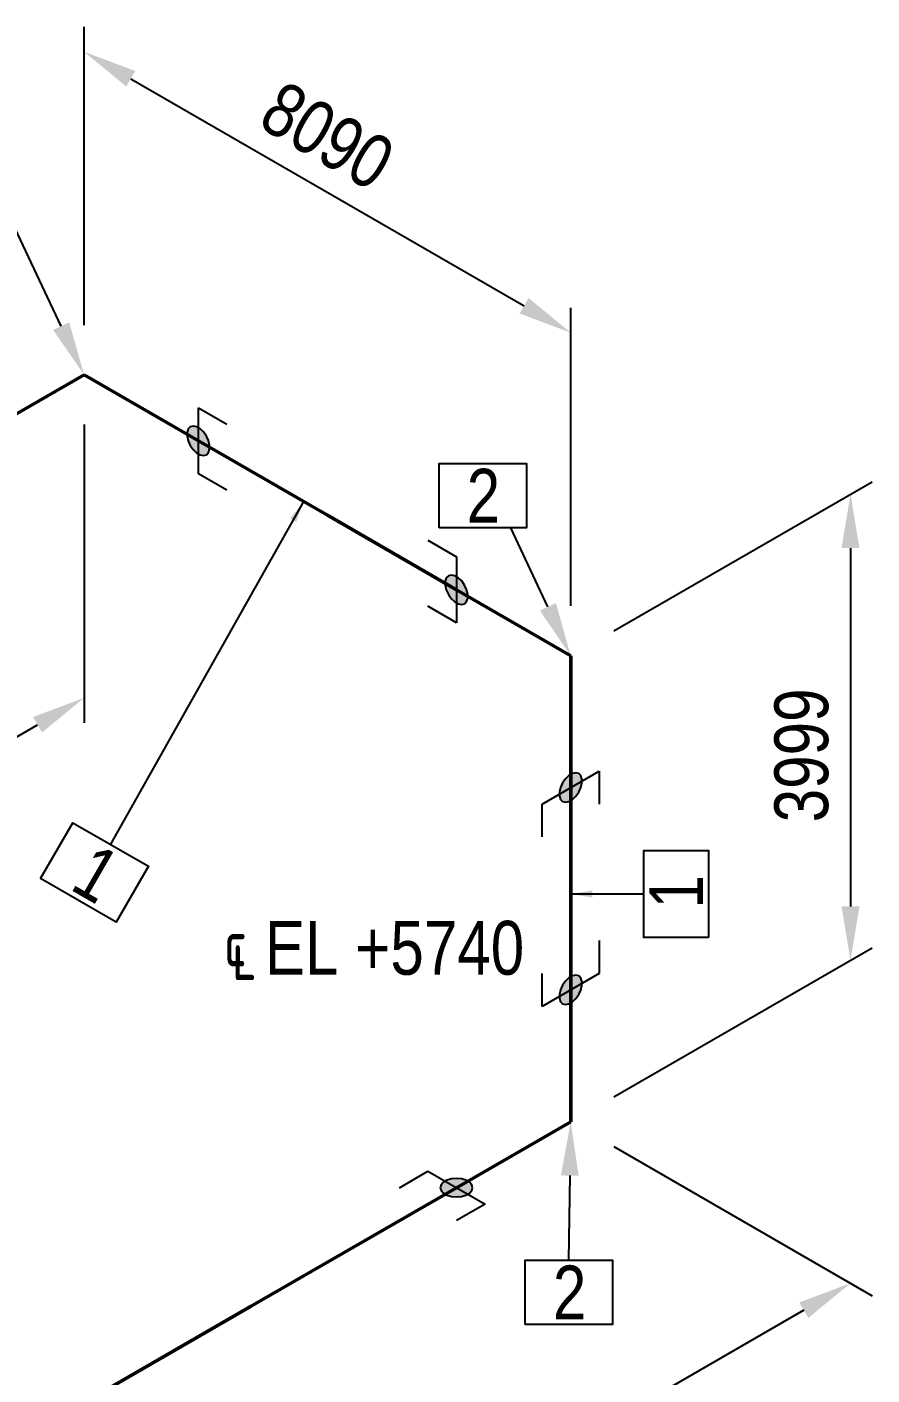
# Model space of a CAD drawing. Header units: millimetres. Extents: x 0 to 594, y 0 to 420.
# Drawn here: x 301.9 to 341.1, y 165.8 to 228.4 of the extents above; entities that cross this region are included whole.
import ezdxf
from ezdxf import colors
from ezdxf.entities.mleader import LeaderData, LeaderLine
from ezdxf.enums import TextEntityAlignment as Align
from ezdxf.math import Vec2, Vec3

# ---------------------------------------------------------------- set-up
doc = ezdxf.new("R2010")
doc.units = ezdxf.units.MM
doc.header["$LTSCALE"] = 0.25
for name, color, linetype in [('용접', 1, 'Continuous'), ('주석', 7, 'Continuous'), ('치수', 1, 'Continuous')]:
    doc.layers.add(name, color=color, linetype=linetype)
doc.layers.add('파이프 작은 보어', color=30, linetype='Continuous', lineweight=50)
doc.styles.add('AdskIsoAnnotation', font='arial.ttf', dxfattribs={"width": 0.8, "height": 1})
doc.styles.add('AdskIsoMetric', font='arial.ttf', dxfattribs={"width": 0.8, "height": 2.5})
doc.styles.add('AdskIsoMetric-30', font='arial.ttf', dxfattribs={"width": 0.8, "height": 2.5})
doc.styles.add('AdskIsoMetric30', font='arial.ttf', dxfattribs={"width": 0.8, "oblique": 30, "height": 2.5})
doc.styles.get("Standard").update_dxf_attribs({"font": 'arial.ttf'})
doc.dimstyles.new('AdskIsoMetric', dxfattribs={"dimtxt": 2.5, "dimasz": 2.5, "dimexe": 1, "dimexo": 2, "dimgap": 0.8, "dimtad": 1, "dimdec": 0, "dimrnd": 1, "dimzin": 0, "dimdsep": 46, "dimtxsty": 'AdskIsoMetric', "dimcen": 0, "dimclrt": 7, "dimadec": 0, "dimazin": 0, "dimtfac": 1, "dimtdec": 0, "dimtmove": 1, "dimatfit": 3, "dimfxl": 0, "dimfrac": 2, "dimtolj": 1, "dimtzin": 0, "dimarcsym": 0})

# ---------------------------------------------------------------- blocks, each defined once
blk = doc.blocks.new('*D64')
at = {"layer": 'Defpoints', "color": 0}
for p in [(327.107, 177.565), (230.448, 121.759), (243.438, 114.259)]:
    blk.add_point(p, dxfattribs=at)
at = {"layer": '치수', "color": 0, "lineweight": -2}
for p, q in [((329.107, 176.41), (341.098, 169.488)), ((337.933, 168.815), (245.603, 115.509)), ((232.448, 120.604), (244.438, 113.682))]:
    blk.add_line(p, q, dxfattribs=at)
at = {"layer": '치수', "color": 0}
for points in [[(337.724, 169.176), (338.141, 168.454), (340.098, 170.065)], [(245.395, 115.87), (245.812, 115.148), (243.438, 114.259)]]:
    blk.add_solid(points, dxfattribs=at)
at = {"layer": '치수', "color": 7, "insert": (289.501, 143.471), "char_height": 2.5, "attachment_point": 5, "rotation": 30, "style": 'AdskIsoMetric-30'}
blk.add_mtext('\\A1;48772', dxfattribs=at)
blk = doc.blocks.new('*D65')
at = {"layer": 'Defpoints', "color": 0}
for p in [(327.107, 199.21), (340.098, 185.065), (327.107, 177.565)]:
    blk.add_point(p, dxfattribs=at)
at = {"layer": '치수', "color": 0, "lineweight": -2}
for p, q in [((329.107, 200.365), (341.098, 207.287)), ((340.098, 204.21), (340.098, 187.565)), ((329.107, 178.72), (341.098, 185.642))]:
    blk.add_line(p, q, dxfattribs=at)
at = {"layer": '치수', "color": 0}
for points in [[(339.681, 204.21), (340.514, 204.21), (340.098, 206.71)], [(339.681, 187.565), (340.514, 187.565), (340.098, 185.065)]]:
    blk.add_solid(points, dxfattribs=at)
at = {"layer": '치수', "color": 7, "insert": (337.831, 194.579), "char_height": 2.5, "attachment_point": 5, "rotation": 90, "style": 'AdskIsoMetric-30'}
blk.add_mtext('\\A1;3999', dxfattribs=at)
blk = doc.blocks.new('*D66')
at = {"layer": 'Defpoints', "color": 0}
for p in [(327.107, 214.21), (304.517, 212.253), (327.107, 199.21)]:
    blk.add_point(p, dxfattribs=at)
at = {"layer": '치수', "color": 0, "lineweight": -2}
for p, q in [((304.517, 214.562), (304.517, 228.407)), ((306.682, 226.003), (324.942, 215.46)), ((327.107, 201.519), (327.107, 215.365))]:
    blk.add_line(p, q, dxfattribs=at)
at = {"layer": '치수', "color": 0}
for points in [[(306.89, 226.363), (306.473, 225.642), (304.517, 227.253)], [(325.15, 215.821), (324.734, 215.099), (327.107, 214.21)]]:
    blk.add_solid(points, dxfattribs=at)
at = {"layer": '치수', "color": 7, "insert": (315.812, 223.349), "char_height": 2.5, "attachment_point": 5, "rotation": 330, "style": 'AdskIsoMetric-30'}
blk.add_mtext('\\A1;8090', dxfattribs=at)
blk = doc.blocks.new('*D67')
at = {"layer": 'Defpoints', "color": 0}
for p in [(304.517, 212.253), (284.84, 200.892), (304.517, 197.253)]:
    blk.add_point(p, dxfattribs=at)
at = {"layer": '치수', "color": 0, "lineweight": -2}
for p, q in [((304.517, 209.943), (304.517, 196.098)), ((284.84, 198.583), (284.84, 184.738)), ((287.005, 187.142), (302.352, 196.003))]:
    blk.add_line(p, q, dxfattribs=at)
at = {"layer": '치수', "color": 0}
for points in [[(302.143, 196.363), (302.56, 195.642), (304.517, 197.253)], [(286.797, 187.503), (287.214, 186.782), (284.84, 185.892)]]:
    blk.add_solid(points, dxfattribs=at)
at = {"layer": '치수', "color": 7, "insert": (294.678, 194.19), "char_height": 2.5, "attachment_point": 5, "rotation": 30, "style": 'AdskIsoMetric30'}
blk.add_mtext('\\A1;5850', dxfattribs=at)
blk = doc.blocks.new('엘보우-2-Iso2DSkew180')
at = {"color": 0, "linetype": 'ByBlock', "lineweight": -2, "extrusion": (-0.707107, 0.408248, -0.57735)}
for p, q in [((0, 6.124), (0, 0)), ((0, 0), (-5.303, -3.062)), ((0, 0), (0, 0))]:
    blk.add_line(p, q, dxfattribs=at)
blk = doc.blocks.new('엘보우-6-Iso2DSkew90')
at = {"color": 0, "linetype": 'ByBlock', "lineweight": -2, "extrusion": (1.02898e-10, -0.816497, -0.57735)}
for p, q in [((-5.303, -3.062), (0, 0)), ((0, 0), (5.303, -3.062)), ((0, 0), (0, 0))]:
    blk.add_line(p, q, dxfattribs=at)
blk = doc.blocks.new('엘보우-7-Iso2DSkew90')
at = {"color": 0, "linetype": 'ByBlock', "lineweight": -2, "extrusion": (0.707107, 0.408248, -0.57735)}
for p, q in [((-5.303, 3.062), (0, 0)), ((0, 0), (0, -6.124)), ((0, 0), (0, 0))]:
    blk.add_line(p, q, dxfattribs=at)
blk = doc.blocks.new('SocketWeld-2-IsoRight')
blk.add_hatch(color=256).paths.add_polyline_path([(0.0055, -0.0435), (0.0057, -0.0436), (0.006, -0.0436), (0.0062, -0.0436), (0.0064, -0.0437), (0.0066, -0.0437), (0.0068, -0.0438), (0.007, -0.0438), (0.0072, -0.0439), (0.0075, -0.0439), (0.0077, -0.0439), (0.0079, -0.044), (0.0081, -0.044), (0.0083, -0.0441), (0.0085, -0.0441), (0.0088, -0.0442), (0.009, -0.0442), (0.0092, -0.0443), (0.0094, -0.0443), (0.0096, -0.0443), (0.0098, -0.0444), (0.01, -0.0444), (0.0103, -0.0445), (0.0105, -0.0445), (0.0107, -0.0446), (0.0109, -0.0446), (0.0111, -0.0446), (0.0113, -0.0447), (0.0115, -0.0447), (0.0118, -0.0448), (0.012, -0.0448), (0.0122, -0.0449), (0.0124, -0.0449), (0.0126, -0.0449), (0.0128, -0.045), (0.013, -0.045), (0.0133, -0.0451), (0.0135, -0.0451), (0.0137, -0.0452), (0.0139, -0.0452), (0.0141, -0.0453), (0.0143, -0.0453), (0.0145, -0.0453), (0.0148, -0.0454), (0.015, -0.0454), (0.0152, -0.0455), (0.0154, -0.0455), (0.0156, -0.0456), (0.0158, -0.0456), (0.0161, -0.0456), (0.0161, -0.0456), (0.0162, -0.0456), (0.0164, -0.0455), (0.0166, -0.0455), (0.0168, -0.0455), (0.017, -0.0454), (0.0171, -0.0454), (0.0173, -0.0453), (0.0175, -0.0453), (0.0177, -0.0452), (0.0179, -0.0452), (0.0181, -0.0451), (0.0182, -0.0451), (0.0184, -0.045), (0.0186, -0.045), (0.0188, -0.0449), (0.019, -0.0449), (0.0192, -0.0448), (0.0193, -0.0448), (0.0195, -0.0447), (0.0197, -0.0447), (0.0199, -0.0446), (0.0201, -0.0446), (0.0203, -0.0445), (0.0204, -0.0445), (0.0206, -0.0444), (0.0208, -0.0444), (0.021, -0.0444), (0.0212, -0.0443), (0.0213, -0.0443), (0.0215, -0.0442), (0.0217, -0.0442), (0.0219, -0.0441), (0.0221, -0.0441), (0.0223, -0.044), (0.0224, -0.044), (0.0226, -0.0439), (0.0228, -0.0439), (0.023, -0.0438), (0.0232, -0.0438), (0.0234, -0.0437), (0.0235, -0.0437), (0.0237, -0.0436), (0.0239, -0.0436), (0.0241, -0.0435), (0.0243, -0.0435), (0.0245, -0.0434), (0.0246, -0.0434), (0.0248, -0.0433), (0.025, -0.0433), (0.025, -0.0433), (0.0251, -0.0432), (0.0253, -0.043), (0.0254, -0.0429), (0.0255, -0.0428), (0.0257, -0.0426), (0.0258, -0.0425), (0.0259, -0.0424), (0.0261, -0.0422), (0.0262, -0.0421), (0.0263, -0.042), (0.0265, -0.0418), (0.0266, -0.0417), (0.0267, -0.0416), (0.0269, -0.0414), (0.027, -0.0413), (0.0271, -0.0412), (0.0273, -0.041), (0.0274, -0.0409), (0.0275, -0.0408), (0.0277, -0.0406), (0.0278, -0.0405), (0.0279, -0.0403), (0.0281, -0.0402), (0.0282, -0.0401), (0.0283, -0.0399), (0.0284, -0.0398), (0.0286, -0.0397), (0.0287, -0.0395), (0.0288, -0.0394), (0.029, -0.0393), (0.0291, -0.0391), (0.0292, -0.039), (0.0294, -0.0389), (0.0295, -0.0387), (0.0296, -0.0386), (0.0298, -0.0385), (0.0299, -0.0383), (0.03, -0.0382), (0.0302, -0.0381), (0.0303, -0.0379), (0.0304, -0.0378), (0.0306, -0.0377), (0.0307, -0.0375), (0.0308, -0.0374), (0.031, -0.0373), (0.0311, -0.0371), (0.0312, -0.037), (0.0314, -0.0369), (0.0315, -0.0367), (0.0315, -0.0367), (0.0316, -0.0365), (0.0316, -0.0363), (0.0317, -0.0361), (0.0318, -0.0359), (0.0319, -0.0357), (0.0319, -0.0355), (0.032, -0.0353), (0.0321, -0.0351), (0.0321, -0.0349), (0.0322, -0.0346), (0.0323, -0.0344), (0.0323, -0.0342), (0.0324, -0.034), (0.0325, -0.0338), (0.0325, -0.0336), (0.0326, -0.0334), (0.0327, -0.0332), (0.0328, -0.033), (0.0328, -0.0328), (0.0329, -0.0326), (0.033, -0.0324), (0.033, -0.0322), (0.0331, -0.0319), (0.0332, -0.0317), (0.0332, -0.0315), (0.0333, -0.0313), (0.0334, -0.0311), (0.0335, -0.0309), (0.0335, -0.0307), (0.0336, -0.0305), (0.0337, -0.0303), (0.0337, -0.0301), (0.0338, -0.0299), (0.0339, -0.0297), (0.0339, -0.0295), (0.034, -0.0292), (0.0341, -0.029), (0.0342, -0.0288), (0.0342, -0.0286), (0.0343, -0.0284), (0.0344, -0.0282), (0.0344, -0.028), (0.0345, -0.0278), (0.0346, -0.0276), (0.0346, -0.0274), (0.0347, -0.0272), (0.0348, -0.027), (0.0349, -0.0268), (0.0349, -0.0265), (0.0349, -0.0265), (0.0349, -0.0263), (0.0349, -0.026), (0.0349, -0.0258), (0.0349, -0.0255), (0.0349, -0.0252), (0.0349, -0.025), (0.0349, -0.0247), (0.0349, -0.0245), (0.0349, -0.0242), (0.0349, -0.0239), (0.0349, -0.0237), (0.0349, -0.0234), (0.0349, -0.0232), (0.0349, -0.0229), (0.0349, -0.0226), (0.0349, -0.0224), (0.0349, -0.0221), (0.0349, -0.0219), (0.0349, -0.0216), (0.0349, -0.0213), (0.0349, -0.0211), (0.0349, -0.0208), (0.0349, -0.0206), (0.0349, -0.0203), (0.0349, -0.02), (0.0349, -0.0198), (0.0349, -0.0195), (0.0349, -0.0192), (0.0349, -0.019), (0.0349, -0.0187), (0.0349, -0.0185), (0.0349, -0.0182), (0.0349, -0.0179), (0.0349, -0.0177), (0.0349, -0.0174), (0.0349, -0.0172), (0.0349, -0.0169), (0.0349, -0.0166), (0.0349, -0.0164), (0.0349, -0.0161), (0.0349, -0.0159), (0.0349, -0.0156), (0.0349, -0.0153), (0.0349, -0.0151), (0.0349, -0.0148), (0.0349, -0.0146), (0.0349, -0.0143), (0.0349, -0.014), (0.0349, -0.0138), (0.0349, -0.0138), (0.0349, -0.0135), (0.0348, -0.0132), (0.0347, -0.0129), (0.0346, -0.0126), (0.0346, -0.0123), (0.0345, -0.012), (0.0344, -0.0118), (0.0344, -0.0115), (0.0343, -0.0112), (0.0342, -0.0109), (0.0342, -0.0106), (0.0341, -0.0103), (0.034, -0.01), (0.0339, -0.0097), (0.0339, -0.0095), (0.0338, -0.0092), (0.0337, -0.0089), (0.0337, -0.0086), (0.0336, -0.0083), (0.0335, -0.008), (0.0335, -0.0077), (0.0334, -0.0074), (0.0333, -0.0071), (0.0332, -0.0069), (0.0332, -0.0066), (0.0331, -0.0063), (0.033, -0.006), (0.033, -0.0057), (0.0329, -0.0054), (0.0328, -0.0051), (0.0328, -0.0048), (0.0327, -0.0046), (0.0326, -0.0043), (0.0325, -0.004), (0.0325, -0.0037), (0.0324, -0.0034), (0.0323, -0.0031), (0.0323, -0.0028), (0.0322, -0.0025), (0.0321, -0.0022), (0.0321, -0.002), (0.032, -0.0017), (0.0319, -0.0014), (0.0319, -0.0011), (0.0318, -0.0008), (0.0317, -0.0005), (0.0316, -0.0002), (0.0316, 0.0001), (0.0315, 0.0003), (0.0315, 0.0003), (0.0314, 0.0006), (0.0312, 0.0009), (0.0311, 0.0012), (0.031, 0.0015), (0.0308, 0.0018), (0.0307, 0.0021), (0.0306, 0.0024), (0.0304, 0.0026), (0.0303, 0.0029), (0.0302, 0.0032), (0.03, 0.0035), (0.0299, 0.0038), (0.0298, 0.0041), (0.0296, 0.0044), (0.0295, 0.0047), (0.0294, 0.0049), (0.0292, 0.0052), (0.0291, 0.0055), (0.029, 0.0058), (0.0288, 0.0061), (0.0287, 0.0064), (0.0286, 0.0067), (0.0284, 0.007), (0.0283, 0.0072), (0.0282, 0.0075), (0.0281, 0.0078), (0.0279, 0.0081), (0.0278, 0.0084), (0.0277, 0.0087), (0.0275, 0.009), (0.0274, 0.0093), (0.0273, 0.0095), (0.0271, 0.0098), (0.027, 0.0101), (0.0269, 0.0104), (0.0267, 0.0107), (0.0266, 0.011), (0.0265, 0.0113), (0.0263, 0.0116), (0.0262, 0.0118), (0.0261, 0.0121), (0.0259, 0.0124), (0.0258, 0.0127), (0.0257, 0.013), (0.0255, 0.0133), (0.0254, 0.0136), (0.0253, 0.0139), (0.0251, 0.0141), (0.025, 0.0144), (0.025, 0.0144), (0.0248, 0.0147), (0.0246, 0.015), (0.0245, 0.0152), (0.0243, 0.0155), (0.0241, 0.0157), (0.0239, 0.016), (0.0237, 0.0162), (0.0235, 0.0165), (0.0234, 0.0168), (0.0232, 0.017), (0.023, 0.0173), (0.0228, 0.0175), (0.0226, 0.0178), (0.0224, 0.0181), (0.0223, 0.0183), (0.0221, 0.0186), (0.0219, 0.0188), (0.0217, 0.0191), (0.0215, 0.0193), (0.0213, 0.0196), (0.0212, 0.0199), (0.021, 0.0201), (0.0208, 0.0204), (0.0206, 0.0206), (0.0204, 0.0209), (0.0203, 0.0212), (0.0201, 0.0214), (0.0199, 0.0217), (0.0197, 0.0219), (0.0195, 0.0222), (0.0193, 0.0225), (0.0192, 0.0227), (0.019, 0.023), (0.0188, 0.0232), (0.0186, 0.0235), (0.0184, 0.0237), (0.0182, 0.024), (0.0181, 0.0243), (0.0179, 0.0245), (0.0177, 0.0248), (0.0175, 0.025), (0.0173, 0.0253), (0.0171, 0.0256), (0.017, 0.0258), (0.0168, 0.0261), (0.0166, 0.0263), (0.0164, 0.0266), (0.0162, 0.0268), (0.0161, 0.0271), (0.0161, 0.0271), (0.0158, 0.0273), (0.0156, 0.0275), (0.0154, 0.0277), (0.0152, 0.0279), (0.015, 0.0281), (0.0148, 0.0283), (0.0145, 0.0285), (0.0143, 0.0287), (0.0141, 0.0289), (0.0139, 0.0292), (0.0137, 0.0294), (0.0135, 0.0296), (0.0133, 0.0298), (0.013, 0.03), (0.0128, 0.0302), (0.0126, 0.0304), (0.0124, 0.0306), (0.0122, 0.0308), (0.012, 0.031), (0.0118, 0.0312), (0.0115, 0.0314), (0.0113, 0.0316), (0.0111, 0.0318), (0.0109, 0.032), (0.0107, 0.0322), (0.0105, 0.0324), (0.0103, 0.0326), (0.01, 0.0328), (0.0098, 0.033), (0.0096, 0.0332), (0.0094, 0.0334), (0.0092, 0.0337), (0.009, 0.0339), (0.0088, 0.0341), (0.0085, 0.0343), (0.0083, 0.0345), (0.0081, 0.0347), (0.0079, 0.0349), (0.0077, 0.0351), (0.0075, 0.0353), (0.0072, 0.0355), (0.007, 0.0357), (0.0068, 0.0359), (0.0066, 0.0361), (0.0064, 0.0363), (0.0062, 0.0365), (0.006, 0.0367), (0.0057, 0.0369), (0.0055, 0.0371), (0.0055, 0.0371), (0.0053, 0.0373), (0.0051, 0.0374), (0.0049, 0.0375), (0.0046, 0.0377), (0.0044, 0.0378), (0.0042, 0.0379), (0.004, 0.038), (0.0037, 0.0382), (0.0035, 0.0383), (0.0033, 0.0384), (0.003, 0.0386), (0.0028, 0.0387), (0.0026, 0.0388), (0.0024, 0.039), (0.0021, 0.0391), (0.0019, 0.0392), (0.0017, 0.0393), (0.0015, 0.0395), (0.0012, 0.0396), (0.001, 0.0397), (0.0008, 0.0399), (0.0006, 0.04), (0.0003, 0.0401), (0.0001, 0.0403), (-0.0001, 0.0404), (-0.0003, 0.0405), (-0.0006, 0.0406), (-0.0008, 0.0408), (-0.001, 0.0409), (-0.0012, 0.041), (-0.0015, 0.0412), (-0.0017, 0.0413), (-0.0019, 0.0414), (-0.0021, 0.0416), (-0.0024, 0.0417), (-0.0026, 0.0418), (-0.0028, 0.042), (-0.003, 0.0421), (-0.0033, 0.0422), (-0.0035, 0.0423), (-0.0037, 0.0425), (-0.004, 0.0426), (-0.0042, 0.0427), (-0.0044, 0.0429), (-0.0046, 0.043), (-0.0049, 0.0431), (-0.0051, 0.0433), (-0.0053, 0.0434), (-0.0055, 0.0435), (-0.0055, 0.0435), (-0.0057, 0.0436), (-0.006, 0.0436), (-0.0062, 0.0436), (-0.0064, 0.0437), (-0.0066, 0.0437), (-0.0068, 0.0438), (-0.007, 0.0438), (-0.0072, 0.0439), (-0.0075, 0.0439), (-0.0077, 0.0439), (-0.0079, 0.044), (-0.0081, 0.044), (-0.0083, 0.0441), (-0.0085, 0.0441), (-0.0088, 0.0442), (-0.009, 0.0442), (-0.0092, 0.0443), (-0.0094, 0.0443), (-0.0096, 0.0443), (-0.0098, 0.0444), (-0.01, 0.0444), (-0.0103, 0.0445), (-0.0105, 0.0445), (-0.0107, 0.0446), (-0.0109, 0.0446), (-0.0111, 0.0446), (-0.0113, 0.0447), (-0.0115, 0.0447), (-0.0118, 0.0448), (-0.012, 0.0448), (-0.0122, 0.0449), (-0.0124, 0.0449), (-0.0126, 0.0449), (-0.0128, 0.045), (-0.013, 0.045), (-0.0133, 0.0451), (-0.0135, 0.0451), (-0.0137, 0.0452), (-0.0139, 0.0452), (-0.0141, 0.0453), (-0.0143, 0.0453), (-0.0145, 0.0453), (-0.0148, 0.0454), (-0.015, 0.0454), (-0.0152, 0.0455), (-0.0154, 0.0455), (-0.0156, 0.0456), (-0.0158, 0.0456), (-0.0161, 0.0456), (-0.0161, 0.0456), (-0.0162, 0.0456), (-0.0164, 0.0455), (-0.0166, 0.0455), (-0.0168, 0.0455), (-0.017, 0.0454), (-0.0171, 0.0454), (-0.0173, 0.0453), (-0.0175, 0.0453), (-0.0177, 0.0452), (-0.0179, 0.0452), (-0.0181, 0.0451), (-0.0182, 0.0451), (-0.0184, 0.045), (-0.0186, 0.045), (-0.0188, 0.0449), (-0.019, 0.0449), (-0.0192, 0.0448), (-0.0193, 0.0448), (-0.0195, 0.0447), (-0.0197, 0.0447), (-0.0199, 0.0446), (-0.0201, 0.0446), (-0.0203, 0.0445), (-0.0204, 0.0445), (-0.0206, 0.0444), (-0.0208, 0.0444), (-0.021, 0.0444), (-0.0212, 0.0443), (-0.0213, 0.0443), (-0.0215, 0.0442), (-0.0217, 0.0442), (-0.0219, 0.0441), (-0.0221, 0.0441), (-0.0223, 0.044), (-0.0224, 0.044), (-0.0226, 0.0439), (-0.0228, 0.0439), (-0.023, 0.0438), (-0.0232, 0.0438), (-0.0234, 0.0437), (-0.0235, 0.0437), (-0.0237, 0.0436), (-0.0239, 0.0436), (-0.0241, 0.0435), (-0.0243, 0.0435), (-0.0245, 0.0434), (-0.0246, 0.0434), (-0.0248, 0.0433), (-0.025, 0.0433), (-0.025, 0.0433), (-0.0251, 0.0432), (-0.0253, 0.043), (-0.0254, 0.0429), (-0.0255, 0.0428), (-0.0257, 0.0426), (-0.0258, 0.0425), (-0.0259, 0.0424), (-0.0261, 0.0422), (-0.0262, 0.0421), (-0.0263, 0.042), (-0.0265, 0.0418), (-0.0266, 0.0417), (-0.0267, 0.0416), (-0.0269, 0.0414), (-0.027, 0.0413), (-0.0271, 0.0412), (-0.0273, 0.041), (-0.0274, 0.0409), (-0.0275, 0.0408), (-0.0277, 0.0406), (-0.0278, 0.0405), (-0.0279, 0.0403), (-0.0281, 0.0402), (-0.0282, 0.0401), (-0.0283, 0.0399), (-0.0284, 0.0398), (-0.0286, 0.0397), (-0.0287, 0.0395), (-0.0288, 0.0394), (-0.029, 0.0393), (-0.0291, 0.0391), (-0.0292, 0.039), (-0.0294, 0.0389), (-0.0295, 0.0387), (-0.0296, 0.0386), (-0.0298, 0.0385), (-0.0299, 0.0383), (-0.03, 0.0382), (-0.0302, 0.0381), (-0.0303, 0.0379), (-0.0304, 0.0378), (-0.0306, 0.0377), (-0.0307, 0.0375), (-0.0308, 0.0374), (-0.031, 0.0373), (-0.0311, 0.0371), (-0.0312, 0.037), (-0.0314, 0.0369), (-0.0315, 0.0367), (-0.0315, 0.0367), (-0.0316, 0.0365), (-0.0316, 0.0363), (-0.0317, 0.0361), (-0.0318, 0.0359), (-0.0319, 0.0357), (-0.0319, 0.0355), (-0.032, 0.0353), (-0.0321, 0.0351), (-0.0321, 0.0349), (-0.0322, 0.0346), (-0.0323, 0.0344), (-0.0323, 0.0342), (-0.0324, 0.034), (-0.0325, 0.0338), (-0.0325, 0.0336), (-0.0326, 0.0334), (-0.0327, 0.0332), (-0.0328, 0.033), (-0.0328, 0.0328), (-0.0329, 0.0326), (-0.033, 0.0324), (-0.033, 0.0322), (-0.0331, 0.0319), (-0.0332, 0.0317), (-0.0332, 0.0315), (-0.0333, 0.0313), (-0.0334, 0.0311), (-0.0335, 0.0309), (-0.0335, 0.0307), (-0.0336, 0.0305), (-0.0337, 0.0303), (-0.0337, 0.0301), (-0.0338, 0.0299), (-0.0339, 0.0297), (-0.0339, 0.0295), (-0.034, 0.0292), (-0.0341, 0.029), (-0.0342, 0.0288), (-0.0342, 0.0286), (-0.0343, 0.0284), (-0.0344, 0.0282), (-0.0344, 0.028), (-0.0345, 0.0278), (-0.0346, 0.0276), (-0.0346, 0.0274), (-0.0347, 0.0272), (-0.0348, 0.027), (-0.0349, 0.0268), (-0.0349, 0.0265), (-0.0349, 0.0265), (-0.0349, 0.0263), (-0.0349, 0.026), (-0.0349, 0.0258), (-0.0349, 0.0255), (-0.0349, 0.0252), (-0.0349, 0.025), (-0.0349, 0.0247), (-0.0349, 0.0245), (-0.0349, 0.0242), (-0.0349, 0.0239), (-0.0349, 0.0237), (-0.0349, 0.0234), (-0.0349, 0.0232), (-0.0349, 0.0229), (-0.0349, 0.0226), (-0.0349, 0.0224), (-0.0349, 0.0221), (-0.0349, 0.0219), (-0.0349, 0.0216), (-0.0349, 0.0213), (-0.0349, 0.0211), (-0.0349, 0.0208), (-0.0349, 0.0206), (-0.0349, 0.0203), (-0.0349, 0.02), (-0.0349, 0.0198), (-0.0349, 0.0195), (-0.0349, 0.0192), (-0.0349, 0.019), (-0.0349, 0.0187), (-0.0349, 0.0185), (-0.0349, 0.0182), (-0.0349, 0.0179), (-0.0349, 0.0177), (-0.0349, 0.0174), (-0.0349, 0.0172), (-0.0349, 0.0169), (-0.0349, 0.0166), (-0.0349, 0.0164), (-0.0349, 0.0161), (-0.0349, 0.0159), (-0.0349, 0.0156), (-0.0349, 0.0153), (-0.0349, 0.0151), (-0.0349, 0.0148), (-0.0349, 0.0146), (-0.0349, 0.0143), (-0.0349, 0.014), (-0.0349, 0.0138), (-0.0349, 0.0138), (-0.0349, 0.0135), (-0.0348, 0.0132), (-0.0347, 0.0129), (-0.0346, 0.0126), (-0.0346, 0.0123), (-0.0345, 0.012), (-0.0344, 0.0118), (-0.0344, 0.0115), (-0.0343, 0.0112), (-0.0342, 0.0109), (-0.0342, 0.0106), (-0.0341, 0.0103), (-0.034, 0.01), (-0.0339, 0.0097), (-0.0339, 0.0095), (-0.0338, 0.0092), (-0.0337, 0.0089), (-0.0337, 0.0086), (-0.0336, 0.0083), (-0.0335, 0.008), (-0.0335, 0.0077), (-0.0334, 0.0074), (-0.0333, 0.0071), (-0.0332, 0.0069), (-0.0332, 0.0066), (-0.0331, 0.0063), (-0.033, 0.006), (-0.033, 0.0057), (-0.0329, 0.0054), (-0.0328, 0.0051), (-0.0328, 0.0048), (-0.0327, 0.0046), (-0.0326, 0.0043), (-0.0325, 0.004), (-0.0325, 0.0037), (-0.0324, 0.0034), (-0.0323, 0.0031), (-0.0323, 0.0028), (-0.0322, 0.0025), (-0.0321, 0.0022), (-0.0321, 0.002), (-0.032, 0.0017), (-0.0319, 0.0014), (-0.0319, 0.0011), (-0.0318, 0.0008), (-0.0317, 0.0005), (-0.0316, 0.0002), (-0.0316, -0.0001), (-0.0315, -0.0003), (-0.0315, -0.0003), (-0.0314, -0.0006), (-0.0312, -0.0009), (-0.0311, -0.0012), (-0.031, -0.0015), (-0.0308, -0.0018), (-0.0307, -0.0021), (-0.0306, -0.0024), (-0.0304, -0.0026), (-0.0303, -0.0029), (-0.0302, -0.0032), (-0.03, -0.0035), (-0.0299, -0.0038), (-0.0298, -0.0041), (-0.0296, -0.0044), (-0.0295, -0.0047), (-0.0294, -0.0049), (-0.0292, -0.0052), (-0.0291, -0.0055), (-0.029, -0.0058), (-0.0288, -0.0061), (-0.0287, -0.0064), (-0.0286, -0.0067), (-0.0284, -0.007), (-0.0283, -0.0072), (-0.0282, -0.0075), (-0.0281, -0.0078), (-0.0279, -0.0081), (-0.0278, -0.0084), (-0.0277, -0.0087), (-0.0275, -0.009), (-0.0274, -0.0093), (-0.0273, -0.0095), (-0.0271, -0.0098), (-0.027, -0.0101), (-0.0269, -0.0104), (-0.0267, -0.0107), (-0.0266, -0.011), (-0.0265, -0.0113), (-0.0263, -0.0116), (-0.0262, -0.0118), (-0.0261, -0.0121), (-0.0259, -0.0124), (-0.0258, -0.0127), (-0.0257, -0.013), (-0.0255, -0.0133), (-0.0254, -0.0136), (-0.0253, -0.0139), (-0.0251, -0.0141), (-0.025, -0.0144), (-0.025, -0.0144), (-0.0248, -0.0147), (-0.0246, -0.015), (-0.0245, -0.0152), (-0.0243, -0.0155), (-0.0241, -0.0157), (-0.0239, -0.016), (-0.0237, -0.0162), (-0.0235, -0.0165), (-0.0234, -0.0168), (-0.0232, -0.017), (-0.023, -0.0173), (-0.0228, -0.0175), (-0.0226, -0.0178), (-0.0224, -0.0181), (-0.0223, -0.0183), (-0.0221, -0.0186), (-0.0219, -0.0188), (-0.0217, -0.0191), (-0.0215, -0.0193), (-0.0213, -0.0196), (-0.0212, -0.0199), (-0.021, -0.0201), (-0.0208, -0.0204), (-0.0206, -0.0206), (-0.0204, -0.0209), (-0.0203, -0.0212), (-0.0201, -0.0214), (-0.0199, -0.0217), (-0.0197, -0.0219), (-0.0195, -0.0222), (-0.0193, -0.0225), (-0.0192, -0.0227), (-0.019, -0.023), (-0.0188, -0.0232), (-0.0186, -0.0235), (-0.0184, -0.0237), (-0.0182, -0.024), (-0.0181, -0.0243), (-0.0179, -0.0245), (-0.0177, -0.0248), (-0.0175, -0.025), (-0.0173, -0.0253), (-0.0171, -0.0256), (-0.017, -0.0258), (-0.0168, -0.0261), (-0.0166, -0.0263), (-0.0164, -0.0266), (-0.0162, -0.0268), (-0.0161, -0.0271), (-0.0161, -0.0271), (-0.0158, -0.0273), (-0.0156, -0.0275), (-0.0154, -0.0277), (-0.0152, -0.0279), (-0.015, -0.0281), (-0.0148, -0.0283), (-0.0145, -0.0285), (-0.0143, -0.0287), (-0.0141, -0.0289), (-0.0139, -0.0292), (-0.0137, -0.0294), (-0.0135, -0.0296), (-0.0133, -0.0298), (-0.013, -0.03), (-0.0128, -0.0302), (-0.0126, -0.0304), (-0.0124, -0.0306), (-0.0122, -0.0308), (-0.012, -0.031), (-0.0118, -0.0312), (-0.0115, -0.0314), (-0.0113, -0.0316), (-0.0111, -0.0318), (-0.0109, -0.032), (-0.0107, -0.0322), (-0.0105, -0.0324), (-0.0103, -0.0326), (-0.01, -0.0328), (-0.0098, -0.033), (-0.0096, -0.0332), (-0.0094, -0.0334), (-0.0092, -0.0337), (-0.009, -0.0339), (-0.0088, -0.0341), (-0.0085, -0.0343), (-0.0083, -0.0345), (-0.0081, -0.0347), (-0.0079, -0.0349), (-0.0077, -0.0351), (-0.0075, -0.0353), (-0.0072, -0.0355), (-0.007, -0.0357), (-0.0068, -0.0359), (-0.0066, -0.0361), (-0.0064, -0.0363), (-0.0062, -0.0365), (-0.006, -0.0367), (-0.0057, -0.0369), (-0.0055, -0.0371), (-0.0055, -0.0371), (-0.0053, -0.0373), (-0.0051, -0.0374), (-0.0049, -0.0375), (-0.0046, -0.0377), (-0.0044, -0.0378), (-0.0042, -0.0379), (-0.004, -0.038), (-0.0037, -0.0382), (-0.0035, -0.0383), (-0.0033, -0.0384), (-0.003, -0.0386), (-0.0028, -0.0387), (-0.0026, -0.0388), (-0.0024, -0.039), (-0.0021, -0.0391), (-0.0019, -0.0392), (-0.0017, -0.0393), (-0.0015, -0.0395), (-0.0012, -0.0396), (-0.001, -0.0397), (-0.0008, -0.0399), (-0.0006, -0.04), (-0.0003, -0.0401), (-0.0001, -0.0403), (0.0001, -0.0404), (0.0003, -0.0405), (0.0006, -0.0406), (0.0008, -0.0408), (0.001, -0.0409), (0.0012, -0.041), (0.0015, -0.0412), (0.0017, -0.0413), (0.0019, -0.0414), (0.0021, -0.0416), (0.0024, -0.0417), (0.0026, -0.0418), (0.0028, -0.042), (0.003, -0.0421), (0.0033, -0.0422), (0.0035, -0.0423), (0.0037, -0.0425), (0.004, -0.0426), (0.0042, -0.0427), (0.0044, -0.0429), (0.0046, -0.043), (0.0049, -0.0431), (0.0051, -0.0433), (0.0053, -0.0434)], flags=0)
at = {"color": 0, "linetype": 'ByBlock', "lineweight": -2, "extrusion": (-0.707107, -0.408248, 0.57735)}
for p, q in [((-0.0884, 0.1531), (0, 0.1021)), ((0, 0.1021), (0, -0.1021)), ((-0.025, 0.0433), (-0.0315, 0.0367)), ((-0.0161, 0.0456), (-0.025, 0.0433)), ((-0.0055, 0.0435), (-0.0161, 0.0456)), ((0.0055, 0.0371), (-0.0055, 0.0435)), ((-0.0315, 0.0367), (-0.0349, 0.0265)), ((-0.0349, 0.0265), (-0.0349, 0.0138)), ((-0.0349, 0.0138), (-0.0315, -0.0003)), ((0.0161, 0.0271), (0.0055, 0.0371)), ((0.025, 0.0144), (0.0161, 0.0271)), ((0.0315, 0.0003), (0.025, 0.0144)), ((0.0349, -0.0138), (0.0315, 0.0003)), ((-0.0315, -0.0003), (-0.025, -0.0144)), ((-0.025, -0.0144), (-0.0161, -0.0271)), ((-0.0161, -0.0271), (-0.0055, -0.0371)), ((-0.0055, -0.0371), (0.0055, -0.0435)), ((0.025, -0.0433), (0.0315, -0.0367)), ((0.0315, -0.0367), (0.0349, -0.0265)), ((0.0349, -0.0265), (0.0349, -0.0138)), ((0, -0.1021), (-0.0884, -0.051)), ((0.0055, -0.0435), (0.0161, -0.0456)), ((0.0161, -0.0456), (0.025, -0.0433))]:
    blk.add_line(p, q, dxfattribs=at)
blk = doc.blocks.new('AnnoRect')
at = {"color": 0, "linetype": 'ByBlock', "lineweight": -2}
blk.add_wipeout([(-0.81, -0.6), (-0.81, 0.6), (0.81, 0.6), (0.81, -0.6)], dxfattribs=at)
blk.add_lwpolyline([(-0.81, -0.6), (-0.81, 0.6), (0.81, 0.6), (0.81, -0.6)], close=True, dxfattribs=at)
at = {"color": 0, "linetype": 'ByBlock', "lineweight": -2, "style": 'AdskIsoAnnotation', "width": 0.8}
blk.add_attdef('XX', text='', height=1, dxfattribs=at).set_placement((0, 0), align=Align.MIDDLE_CENTER)

msp = doc.modelspace()

# ---------------------------------------------------------------- linework, layer by layer
at = {"layer": '파이프 작은 보어'}
for points in [[(309.8199, 209.1907), (315.8119, 205.7312)], [(315.8119, 205.7312), (321.8039, 202.2717)], [(327.1072, 193.0862), (327.1072, 183.6889)], [(321.8039, 174.5033), (312.2425, 168.983)], [(312.2425, 168.983), (302.6811, 163.4627)]]:
    msp.add_lwpolyline(points, dxfattribs=at)

# ---------------------------------------------------------------- block references
at = {"layer": '용접', "xscale": 15, "yscale": 15, "zscale": 15}
for p, rotation in [((309.8199, 209.1907), 180.0000000017289), ((327.1072, 193.0862), 119.9999999978206), ((327.1072, 183.6889), 300.0000000031324), ((321.8039, 174.5033), 60.0000000095766)]:
    msp.add_blockref('SocketWeld-2-IsoRight', p, dxfattribs=dict(at, rotation=rotation))
msp.add_blockref('SocketWeld-2-IsoRight', (321.8039, 202.2717), dxfattribs=at)
at = {"layer": '파이프 작은 보어'}
for name, p in [('엘보우-6-Iso2DSkew90', (304.5166, 212.2525)), ('엘보우-7-Iso2DSkew90', (327.1072, 199.2099)), ('엘보우-2-Iso2DSkew180', (327.1072, 177.5651))]:
    msp.add_blockref(name, p, dxfattribs=at)

# ---------------------------------------------------------------- texts
at = {"layer": '주석', "insert": (311, 184.1419), "char_height": 2.5, "attachment_point": 7, "style": 'AdskIsoAnnotation'}
msp.add_mtext('{\\Q0;℄ EL +5740}', dxfattribs=at)

# ---------------------------------------------------------------- dimensions: what is measured, and where the dimension line sits
at = {"layer": '치수'}
for base, p1, p2, angle, text, override, picture, middle in [((327.1072, 214.2099), (304.5166, 212.2525), (327.1072, 199.2099), 330, '8090', {"dimtad": 0, "dimlfac": 310.123067, "dimtxsty": 'AdskIsoMetric-30', "dimse1": 0, "dimse2": 0, "dimsd1": 0, "dimsd2": 0, "dimtmove": 1}, '*D66', (315.8119, 223.3491)), ((304.5166, 197.2525), (284.8402, 200.8924), (304.5166, 212.2525), 30, '5850', {"dimtad": 0, "dimlfac": 257.494808, "dimtxsty": 'AdskIsoMetric30', "dimse1": 0, "dimse2": 0, "dimsd1": 0, "dimsd2": 0, "dimtmove": 1}, '*D67', (294.6784, 194.1903)), ((340.0976, 185.0651), (327.1072, 199.2099), (327.1072, 177.5651), 270, '3999', {"dimtad": 0, "dimlfac": 184.740156, "dimtxsty": 'AdskIsoMetric-30', "dimse1": 0, "dimse2": 0, "dimsd1": 0, "dimsd2": 0, "dimtmove": 1}, '*D65', (337.8313, 194.5791)), ((243.4382, 114.2589), (327.1072, 177.5651), (230.4479, 121.7589), 210, '48772', {"dimtad": 0, "dimlfac": 436.977672, "dimtxsty": 'AdskIsoMetric-30', "dimse1": 0, "dimse2": 0, "dimsd1": 0, "dimsd2": 0, "dimtmove": 1}, '*D64', (289.5008, 143.4709))]:
    dim = msp.add_linear_dim(base=base, p1=p1, p2=p2, angle=angle, text=text, dimstyle='AdskIsoMetric', override=override, dxfattribs=at)
    dim.commit()
    dim.dimension.update_dxf_attribs({"geometry": picture, "text_midpoint": middle, "dimtype": 160})

# ---------------------------------------------------------------- leaders
at = {"layer": '주석'}
ml = msp.add_multileader_mtext('Standard', dxfattribs=at)
ml.set_content('')
ml.set_leader_properties()
ml.build(insert=Vec2(0, 0))
ml.multileader.update_dxf_attribs({"dogleg_length": 0, "arrow_head_size": 2.5})
ctx = ml.context
ctx.base_point, ctx.arrow_head_size, ctx.plane_origin = Vec3(298.4286, 225.1419), 2.5, Vec3(0, 13.1419)
notes = []
notes.append((ctx, [(0, (1, 1, 0), (298.4286, 225.1419), (-1, 0), 0, [(0, [(304.5166, 212.2525)], 0, [])])]))
ctx.mtext, ml.multileader.dxf.content_type = None, 0
ml = msp.add_multileader_mtext('Standard', dxfattribs=at)
ml.set_content('')
ml.set_leader_properties()
ml.build(insert=Vec2(0, 0))
ml.multileader.update_dxf_attribs({"dogleg_length": 0, "arrow_head_size": 0})
ctx = ml.context
ctx.base_point, ctx.arrow_head_size, ctx.plane_origin = Vec3(305.7365, 190.4487), 0, Vec3(0, 13.1419)
notes.append((ctx, [(0, (1, 1, 0), (305.7365, 190.4487), (-1, 0), 0, [(0, [(314.7082, 206.3685)], 0, [])])]))
ctx.mtext, ml.multileader.dxf.content_type = None, 0
ml = msp.add_multileader_mtext('Standard', dxfattribs=at)
ml.set_content('')
ml.set_leader_properties()
ml.build(insert=Vec2(0, 0))
ml.multileader.update_dxf_attribs({"dogleg_length": 0, "arrow_head_size": 2.5})
ctx = ml.context
ctx.base_point, ctx.arrow_head_size, ctx.plane_origin = Vec3(324.3333, 205.1419), 2.5, Vec3(0, 13.1419)
notes.append((ctx, [(0, (1, 1, 0), (324.3333, 205.1419), (-1, 0), 0, [(0, [(327.1072, 199.2099)], 0, [])])]))
ctx.mtext, ml.multileader.dxf.content_type = None, 0
ml = msp.add_multileader_mtext('Standard', dxfattribs=at)
ml.set_content('')
ml.set_leader_properties()
ml.build(insert=Vec2(0, 0))
ml.multileader.update_dxf_attribs({"dogleg_length": 0, "arrow_head_size": 0})
ctx = ml.context
ctx.base_point, ctx.arrow_head_size, ctx.plane_origin = Vec3(330.5, 188.1419), 0, Vec3(0, 13.1419)
notes.append((ctx, [(0, (1, 1, 0), (330.5, 188.1419), (-1, 0), 0, [(0, [(327.1072, 188.1419)], 0, [])])]))
ctx.mtext, ml.multileader.dxf.content_type = None, 0
ml = msp.add_multileader_mtext('Standard', dxfattribs=at)
ml.set_content('')
ml.set_leader_properties()
ml.build(insert=Vec2(0, 0))
ml.multileader.update_dxf_attribs({"dogleg_length": 0, "arrow_head_size": 2.5})
ctx = ml.context
ctx.base_point, ctx.arrow_head_size, ctx.plane_origin = Vec3(327, 171.1418), 2.5, Vec3(0, 13.1419)
notes.append((ctx, [(0, (1, 1, 0), (327, 171.1418), (-1, 0), 0, [(0, [(327.1072, 177.5651)], 0, [])])]))
ctx.mtext, ml.multileader.dxf.content_type = None, 0
for ctx, leaders in notes:
    for number, flags, end, landing, length, lines in leaders:
        leader = LeaderData()
        leader.index, (leader.has_last_leader_line, leader.has_dogleg_vector, leader.attachment_direction) = number, flags
        leader.last_leader_point, leader.dogleg_vector, leader.dogleg_length = Vec3(end), Vec3(landing), length
        for number, points, colour, breaks in lines:
            line = LeaderLine()
            line.index, line.vertices, line.color, line.breaks = number, Vec3.list(points), colors.encode_raw_color(colour), breaks
            leader.lines.append(line)
        ctx.leaders.append(leader)

# ---------------------------------------------------------------- next in the draw order: block references
ref = msp.add_blockref('AnnoRect', (323.0238, 206.6419), dxfattribs=dict(at, xscale=2.5, yscale=2.5, zscale=2.5))
ref.add_attrib('XX_001', '2', (322.2796, 205.3867), dxfattribs={"layer": '0', "color": 0, "linetype": 'ByBlock', "lineweight": -2, "height": 2.5, "style": 'AdskIsoAnnotation', "width": 0.8})
ref = msp.add_blockref('AnnoRect', (305, 189.1419), dxfattribs=dict(at, xscale=2.5, yscale=2.5, zscale=2.5, rotation=330.0000000065543))
ref.add_attrib('XX_001', '1', (303.79, 188.3912), dxfattribs={"layer": '0', "color": 0, "linetype": 'ByBlock', "lineweight": -2, "height": 2.5, "rotation": 330, "style": 'AdskIsoAnnotation', "width": 0.8})
ref = msp.add_blockref('AnnoRect', (332, 188.1419), dxfattribs=dict(at, xscale=2.5, yscale=2.5, zscale=2.5, rotation=90.00000000655072))
ref.add_attrib('XX_001', '1', (333.2551, 187.4693), dxfattribs={"layer": '0', "color": 0, "linetype": 'ByBlock', "lineweight": -2, "height": 2.5, "rotation": 90, "style": 'AdskIsoAnnotation', "width": 0.8})
ref = msp.add_blockref('AnnoRect', (327.0238, 169.6419), dxfattribs=dict(at, xscale=2.5, yscale=2.5, zscale=2.5))
ref.add_attrib('XX_001', '2', (326.2796, 168.3867), dxfattribs={"layer": '0', "color": 0, "linetype": 'ByBlock', "lineweight": -2, "height": 2.5, "style": 'AdskIsoAnnotation', "width": 0.8})

doc.saveas('drawing.dxf')
